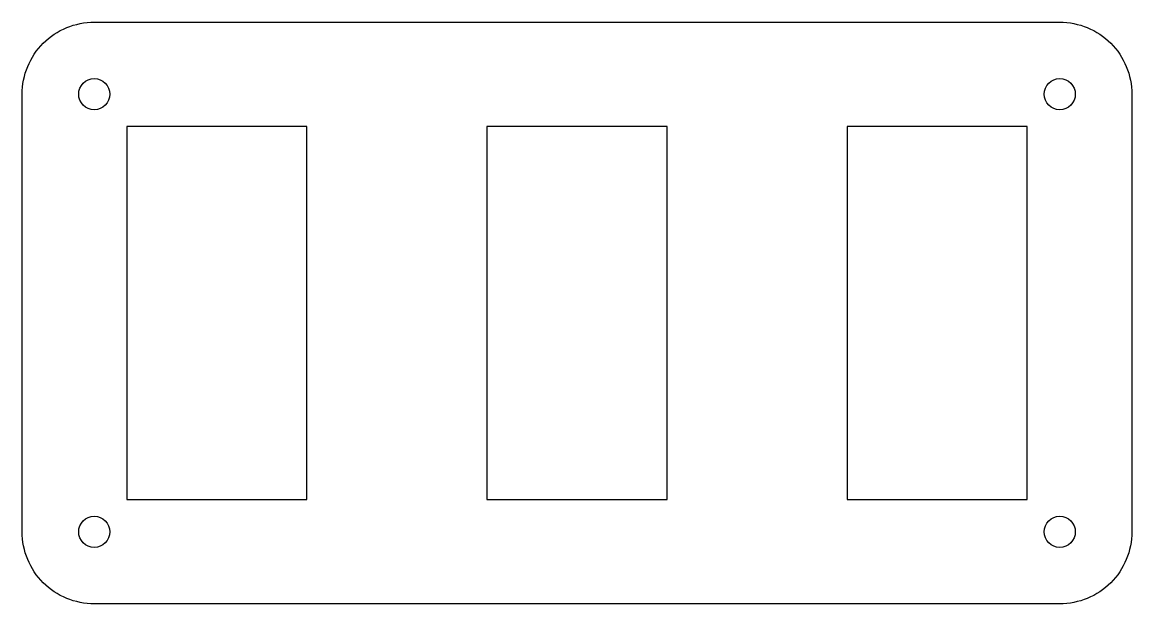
# Model space of a CAD drawing. Header units: millimetres. Extents: x -139 to 15, y -66 to 15.
import ezdxf

# ---------------------------------------------------------------- set-up
doc = ezdxf.new("R2010")
doc.units = ezdxf.units.MM
doc.layers.get('0').update_dxf_attribs({"linetype": 'CONTINUOUS'})

msp = doc.modelspace()

# ---------------------------------------------------------------- linework, layer by layer
msp.add_lwpolyline([(15, -55.82, -0.414214), (5, -65.82), (-129, -65.82, -0.414214), (-139, -55.82), (-139, 5, -0.414214), (-129, 15), (5, 15, -0.414214), (15, 5)], format="xyb", close=True)
for points in [[(-124.5, 0.5), (-124.5, -51.32), (-99.5, -51.32), (-99.5, 0.5)], [(-74.5, 0.5), (-74.5, -51.32), (-49.5, -51.32), (-49.5, 0.5)], [(-24.5, -51.32), (0.5, -51.32), (0.5, 0.5), (-24.5, 0.5)]]:
    msp.add_lwpolyline(points, close=True)
for centre in [(-129, 5), (5, 5), (-129, -55.82), (5, -55.82)]:
    msp.add_circle(centre, 2.16)

doc.saveas('drawing.dxf')
